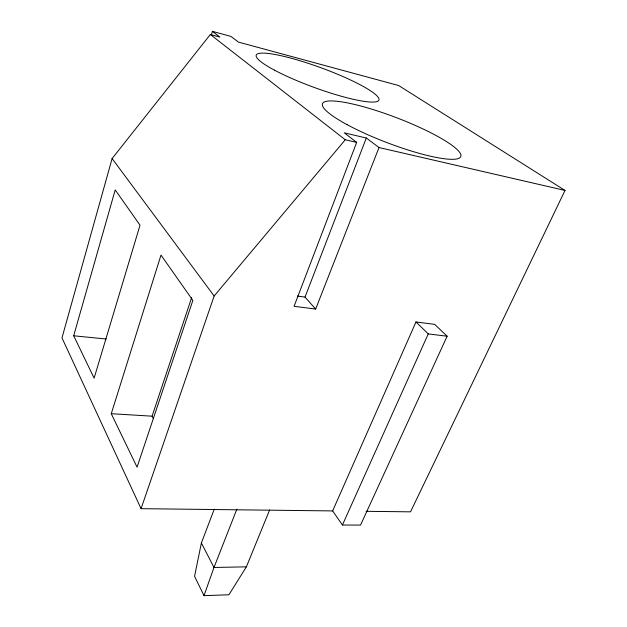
<?xml version="1.0" encoding="UTF-8"?>
<svg xmlns="http://www.w3.org/2000/svg" width="627" height="627" viewBox="0 0 627 627"><rect width="100%" height="100%" fill="white"/><g stroke="black" fill="none" stroke-linecap="round" stroke-linejoin="round"><path stroke-width="0.94" d="M214.262 509.171L201.385 542.99L194.566 576.291L204.01 595.65L228.918 594.772L246.38 566.832L269.649 509.923M211.275 35.081L212.42 31.35L219.842 37.064L210.351 34.485L112.108 158.553L61.987 337.89L141.067 508.669L332.647 510.919L342.413 525.018L360.549 525.081L447.129 336.213L434.66 324.363L415.975 321.964L332.647 510.919M73.688 335.79L115.211 189.903L140.017 225.203L94.121 378.152L73.688 335.79L106.175 339.011M111.269 413.702L160.998 255.071L192.857 300.404L137.062 467.162L111.269 413.702L152.087 416.179L153.474 418.758M152.087 416.179L191.674 297.504M141.067 508.669L214.144 296.007L345.273 139.758L356.669 142.392L294.079 306.289L315.647 309.064L379.014 147.541L366.309 138.011L344.262 132.838L356.669 142.392M204.01 595.65L213.987 567.474L236.857 509.163M315.647 309.064L305.012 297.096L366.309 138.011M342.413 525.018L428.249 333.909L415.975 321.964M212.42 31.35L230.885 36.39L238.526 42.127L398.654 85.531L565.013 190.436L410.528 511.836L366.058 511.318M246.38 566.832L213.987 567.474L201.385 542.99M428.249 333.909L447.129 336.213M297.276 296.054L305.012 297.096M379.014 147.541L565.013 190.436M210.351 34.485L345.273 139.758M112.108 158.553L214.144 296.007M274.454 70.153A65.341 10.408 20.1 0 0 377.093 101.511A65.341 10.408 20.1 0 0 301.266 61.132A65.341 10.408 20.1 0 0 274.454 70.153M347.037 124.624A74.025 13.339 20.9 0 0 459.912 157.69A74.025 13.339 20.9 0 0 368.01 108.04A74.025 13.339 20.9 0 0 347.037 124.624"/></g></svg>
